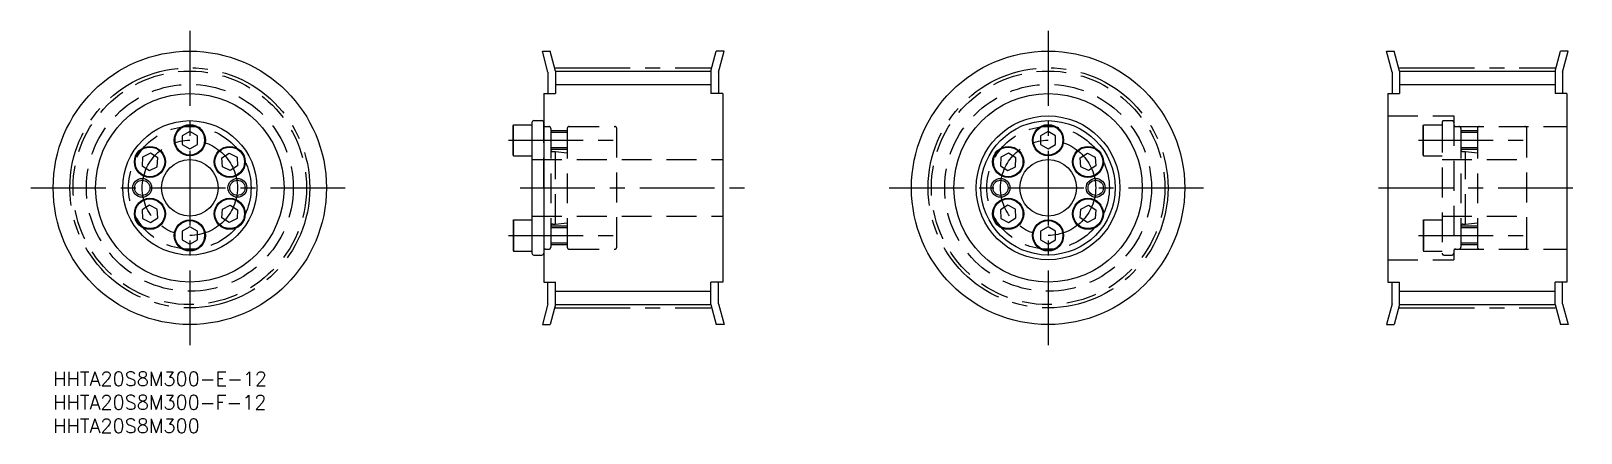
# Model space of a CAD drawing. Extents: x -5 to 324, y -13 to 72.
import ezdxf

# ---------------------------------------------------------------- set-up
doc = ezdxf.new("R2010")
doc.units = 0
doc.header["$LTSCALE"] = 0.5
doc.linetypes.add('CENTER', pattern=[50.8, 31.75, -6.35, 6.35, -6.35])
doc.linetypes.add('DASHED', pattern=[19.05, 12.7, -6.35])
for name, color, linetype in [('MSM_CENTER', 1, 'CENTER'), ('MSM_CONTINUOUS', 7, 'CONTINUOUS'), ('MSM_DASHED', 4, 'DASHED'), ('MSM_NARROW', 5, 'CONTINUOUS'), ('MSM_PART_NUMBER', 7, 'CONTINUOUS')]:
    doc.layers.add(name, color=color, linetype=linetype)
doc.styles.get("Standard").update_dxf_attribs({"font": 'txt.shx', "height": 3, "bigfont": 'bigfont.shx'})

# ---------------------------------------------------------------- blocks, each defined once
blk = doc.blocks.new('*U2')
at = {"layer": 'MSM_PART_NUMBER'}
blk.add_text('HHTA20S8M300-E-12', height=3, dxfattribs=at).set_placement((0, -3))
blk = doc.blocks.new('*U3')
at = {"layer": 'MSM_PART_NUMBER'}
blk.add_text('HHTA20S8M300-F-12', height=3, dxfattribs=at).set_placement((0, -8))
blk = doc.blocks.new('*U4')
at = {"layer": 'MSM_PART_NUMBER'}
blk.add_text('HHTA20S8M300', height=3, dxfattribs=at).set_placement((0, -13))

msp = doc.modelspace()

# ---------------------------------------------------------------- linework, layer by layer
at = {"layer": 'MSM_CENTER'}
for p, q in [((29, 72.27), (29, 5.61)), ((211.16, 72.27), (211.16, 5.61)), ((106.61, 64.46), (139.61, 64.46)), ((285.77, 64.46), (318.77, 64.46)), ((96.61, 49.1), (120.61, 49.1)), ((289.77, 49.1), (313.77, 49.1)), ((-4.71, 39), (62.15, 39)), ((99.11, 39), (147.11, 39)), ((177.45, 39), (244.31, 39)), ((281.27, 39), (324.27, 39)), ((96.61, 28.9), (120.61, 28.9)), ((289.77, 28.9), (313.77, 28.9)), ((106.61, 13.53), (139.61, 13.53)), ((285.77, 13.53), (318.77, 13.53))]:
    msp.add_line(p, q, dxfattribs=at)
for centre, radius in [((29, 39), 25.46), ((211.16, 39), 25.46), ((29, 39), 10.1), ((211.16, 39), 10.1)]:
    msp.add_circle(centre, radius, dxfattribs=at)
at = {"layer": 'MSM_CONTINUOUS'}
for p, q in [((105.01, 63.57), (103.82, 68)), ((103.82, 68), (105.48, 68)), ((106.61, 63.78), (105.48, 68)), ((139.61, 63.78), (140.74, 68)), ((142.39, 68), (140.74, 68)), ((141.21, 63.57), (142.39, 68)), ((284.17, 63.57), (282.98, 68)), ((282.98, 68), (284.63, 68)), ((285.77, 63.78), (284.63, 68)), ((318.77, 63.78), (319.9, 68)), ((321.55, 68), (319.9, 68)), ((320.37, 63.57), (321.55, 68)), ((105.01, 63.57), (105.01, 59)), ((106.61, 63.78), (139.61, 63.78)), ((106.61, 63.78), (106.61, 59)), ((139.61, 63.78), (139.61, 59)), ((141.21, 63.57), (141.21, 59)), ((284.17, 63.57), (284.17, 59)), ((285.77, 63.78), (318.77, 63.78)), ((285.77, 63.78), (285.77, 59)), ((318.77, 63.78), (318.77, 59)), ((320.37, 63.57), (320.37, 59)), ((104.11, 59), (104.11, 19)), ((104.11, 59), (106.61, 59)), ((142.11, 59), (139.61, 59)), ((142.11, 59), (142.11, 19)), ((283.27, 59), (283.27, 19)), ((283.27, 59), (285.77, 59)), ((321.27, 59), (318.77, 59)), ((321.27, 59), (321.27, 19)), ((101.61, 52.85), (101.61, 25.15)), ((102.01, 53.25), (103.71, 53.25)), ((29, 50.95), (27.4, 50.02)), ((27.4, 50.02), (27.4, 48.18)), ((30.6, 50.02), (29, 50.95)), ((29.8, 50.49), (29.8, 50.49)), ((30.2, 50.25), (30.2, 50.25)), ((30.6, 48.18), (30.6, 50.02)), ((97.61, 52.24), (97.7, 52.4)), ((97.61, 45.96), (97.61, 52.24)), ((97.7, 45.8), (97.7, 52.4)), ((97.7, 52.4), (101.61, 52.4)), ((211.16, 50.95), (209.56, 50.02)), ((209.56, 50.02), (209.56, 48.18)), ((212.76, 50.02), (211.16, 50.95)), ((211.96, 50.49), (211.96, 50.49)), ((212.36, 50.25), (212.36, 50.25)), ((212.76, 48.18), (212.76, 50.02)), ((20.63, 46.35), (18.98, 45.51)), ((22.18, 45.34), (20.63, 46.35)), ((27.4, 48.18), (29, 47.25)), ((29, 47.25), (30.6, 48.18)), ((35.82, 45.34), (37.37, 46.35)), ((37.37, 46.35), (39.02, 45.51)), ((202.78, 46.35), (201.14, 45.51)), ((204.33, 45.34), (202.78, 46.35)), ((209.56, 48.18), (211.16, 47.25)), ((211.16, 47.25), (212.76, 48.18)), ((217.98, 45.34), (219.53, 46.35)), ((219.53, 46.35), (221.18, 45.51)), ((18.98, 45.51), (18.88, 43.66)), ((18.88, 43.66), (20.43, 42.66)), ((20.43, 42.66), (22.08, 43.49)), ((22.08, 43.49), (22.18, 45.34)), ((35.92, 43.49), (35.82, 45.34)), ((37.57, 42.66), (35.92, 43.49)), ((39.12, 43.66), (37.57, 42.66)), ((39.02, 45.51), (39.12, 43.66)), ((97.61, 45.96), (97.7, 45.8)), ((97.7, 45.8), (101.61, 45.8)), ((201.14, 45.51), (201.04, 43.66)), ((201.04, 43.66), (202.59, 42.66)), ((202.59, 42.66), (204.24, 43.49)), ((204.24, 43.49), (204.33, 45.34)), ((218.08, 43.49), (217.98, 45.34)), ((219.72, 42.66), (218.08, 43.49)), ((221.27, 43.66), (219.72, 42.66)), ((221.18, 45.51), (221.27, 43.66)), ((20.43, 35.34), (18.88, 34.34)), ((18.88, 34.34), (18.98, 32.49)), ((22.08, 34.51), (20.43, 35.34)), ((22.18, 32.66), (22.08, 34.51)), ((35.82, 32.66), (35.92, 34.51)), ((35.92, 34.51), (37.57, 35.34)), ((37.57, 35.34), (39.12, 34.34)), ((39.12, 34.34), (39.02, 32.49)), ((202.59, 35.34), (201.04, 34.34)), ((201.04, 34.34), (201.14, 32.49)), ((204.24, 34.51), (202.59, 35.34)), ((204.33, 32.66), (204.24, 34.51)), ((217.98, 32.66), (218.08, 34.51)), ((218.08, 34.51), (219.72, 35.34)), ((219.72, 35.34), (221.27, 34.34)), ((221.27, 34.34), (221.18, 32.49)), ((18.98, 32.49), (20.63, 31.65)), ((20.63, 31.65), (22.18, 32.66)), ((29, 30.75), (27.4, 29.82)), ((27.4, 29.82), (27.4, 27.98)), ((30.6, 29.82), (29, 30.75)), ((30.6, 27.98), (30.6, 29.82)), ((37.37, 31.65), (35.82, 32.66)), ((39.02, 32.49), (37.37, 31.65)), ((97.61, 32.04), (97.7, 32.2)), ((97.61, 32.04), (97.61, 25.76)), ((97.7, 32.2), (97.7, 25.6)), ((97.7, 32.2), (101.61, 32.2)), ((201.14, 32.49), (202.78, 31.65)), ((202.78, 31.65), (204.33, 32.66)), ((211.16, 30.75), (209.56, 29.82)), ((209.56, 29.82), (209.56, 27.98)), ((212.76, 29.82), (211.16, 30.75)), ((212.76, 27.98), (212.76, 29.82)), ((219.53, 31.65), (217.98, 32.66)), ((221.18, 32.49), (219.53, 31.65)), ((27.4, 27.98), (29, 27.05)), ((29, 27.05), (30.6, 27.98)), ((209.56, 27.98), (211.16, 27.05)), ((211.16, 27.05), (212.76, 27.98)), ((97.61, 25.76), (97.7, 25.6)), ((97.7, 25.6), (101.61, 25.6)), ((102.01, 24.75), (103.71, 24.75)), ((104.11, 19), (106.61, 19)), ((105.01, 14.43), (105.01, 19)), ((106.61, 14.22), (106.61, 19)), ((142.11, 19), (139.61, 19)), ((139.61, 14.22), (139.61, 19)), ((141.21, 14.43), (141.21, 19)), ((283.27, 19), (285.77, 19)), ((284.17, 14.43), (284.17, 19)), ((285.77, 14.22), (285.77, 19)), ((321.27, 19), (318.77, 19)), ((318.77, 14.22), (318.77, 19)), ((320.37, 14.43), (320.37, 19)), ((105.01, 14.43), (103.82, 10)), ((106.61, 14.22), (105.48, 10)), ((106.61, 14.22), (139.61, 14.22)), ((139.61, 14.22), (140.74, 10)), ((141.21, 14.43), (142.39, 10)), ((284.17, 14.43), (282.98, 10)), ((285.77, 14.22), (284.63, 10)), ((285.77, 14.22), (318.77, 14.22)), ((318.77, 14.22), (319.9, 10)), ((320.37, 14.43), (321.55, 10)), ((103.82, 10), (105.48, 10)), ((142.39, 10), (140.74, 10)), ((282.98, 10), (284.63, 10)), ((321.55, 10), (319.9, 10))]:
    msp.add_line(p, q, dxfattribs=at)
for centre, radius in [((29, 39), 29), ((211.16, 39), 29), ((29, 39), 20), ((211.16, 39), 20), ((29, 39), 14.25), ((211.16, 39), 15.25), ((211.16, 39), 14.25), ((29, 49.1), 3.3), ((29, 49.1), 3.14), ((211.16, 49.1), 3.3), ((211.16, 49.1), 3.14), ((20.53, 44.5), 3.3), ((20.53, 44.5), 3.14), ((37.47, 44.5), 3.3), ((37.47, 44.5), 3.14), ((202.69, 44.5), 3.3), ((202.69, 44.5), 3.14), ((219.63, 44.5), 3.3), ((219.63, 44.5), 3.14), ((29, 39), 6), ((211.16, 39), 6), ((18.9, 39), 1.62), ((39.1, 39), 1.62), ((201.06, 39), 1.62), ((221.26, 39), 1.62), ((20.53, 33.5), 3.3), ((20.53, 33.5), 3.14), ((37.47, 33.5), 3.3), ((37.47, 33.5), 3.14), ((202.69, 33.5), 3.3), ((202.69, 33.5), 3.14), ((219.63, 33.5), 3.3), ((219.63, 33.5), 3.14), ((29, 28.9), 3.3), ((29, 28.9), 3.14), ((211.16, 28.9), 3.3), ((211.16, 28.9), 3.14)]:
    msp.add_circle(centre, radius, dxfattribs=at)
for centre, start, end in [((102.01, 52.85), 90, 180), ((103.71, 52.85), 0, 90), ((102.01, 25.15), 180, 270), ((103.71, 25.15), 270, 0)]:
    msp.add_arc(centre, 0.4, start, end, dxfattribs=at)
at = {"layer": 'MSM_DASHED'}
for p, q in [((104.11, 39), (104.11, 52.85)), ((283.27, 54.25), (297.27, 54.25)), ((294.77, 52.85), (294.77, 25.15)), ((295.17, 53.25), (296.87, 53.25)), ((297.27, 54.25), (297.27, 23.75)), ((104.52, 52), (105.21, 52)), ((105.61, 51.6), (105.61, 26.4)), ((109.11, 51.1), (105.61, 51.1)), ((109.11, 50.72), (105.61, 50.72)), ((109.11, 51.6), (109.11, 26.4)), ((109.51, 52), (119.21, 52)), ((119.61, 26.4), (119.61, 51.6)), ((290.77, 52.24), (290.86, 52.4)), ((290.77, 45.96), (290.77, 52.24)), ((290.86, 45.8), (290.86, 52.4)), ((290.86, 52.4), (294.77, 52.4)), ((297.27, 52), (321.27, 52)), ((297.68, 52), (298.37, 52)), ((298.77, 51.6), (298.77, 26.4)), ((302.27, 51.1), (298.77, 51.1)), ((302.27, 50.72), (298.77, 50.72)), ((302.27, 51.6), (302.27, 26.4)), ((312.77, 26.4), (312.77, 51.6)), ((109.11, 47.48), (105.61, 47.48)), ((109.11, 47.1), (105.61, 47.1)), ((106.02, 46.7), (106.61, 46.7)), ((106.61, 31.3), (106.61, 46.7)), ((106.61, 46.7), (109.11, 46.45)), ((302.27, 47.48), (298.77, 47.48)), ((302.27, 47.1), (298.77, 47.1)), ((299.18, 46.7), (299.77, 46.7)), ((299.77, 31.3), (299.77, 46.7)), ((299.77, 46.7), (302.27, 46.45)), ((101.61, 45), (142.11, 45)), ((290.77, 45.96), (290.86, 45.8)), ((290.86, 45.8), (294.77, 45.8)), ((294.77, 45), (312.77, 45)), ((101.61, 33), (142.11, 33)), ((294.77, 33), (312.77, 33)), ((109.11, 30.9), (105.61, 30.9)), ((109.11, 30.52), (105.61, 30.52)), ((106.02, 31.3), (106.61, 31.3)), ((106.61, 31.3), (109.11, 31.55)), ((290.77, 32.04), (290.86, 32.2)), ((290.77, 32.04), (290.77, 25.76)), ((290.86, 32.2), (290.86, 25.6)), ((290.86, 32.2), (294.77, 32.2)), ((302.27, 30.9), (298.77, 30.9)), ((302.27, 30.52), (298.77, 30.52)), ((299.18, 31.3), (299.77, 31.3)), ((299.77, 31.3), (302.27, 31.55)), ((109.11, 27.28), (105.61, 27.28)), ((109.11, 26.9), (105.61, 26.9)), ((302.27, 27.28), (298.77, 27.28)), ((302.27, 26.9), (298.77, 26.9)), ((104.52, 26), (105.21, 26)), ((109.51, 26), (119.21, 26)), ((283.27, 23.75), (297.27, 23.75)), ((290.77, 25.76), (290.86, 25.6)), ((290.86, 25.6), (294.77, 25.6)), ((295.17, 24.75), (296.87, 24.75)), ((297.27, 26), (321.27, 26)), ((297.68, 26), (298.37, 26))]:
    msp.add_line(p, q, dxfattribs=at)
for centre, radius in [((29, 39), 24.78), ((211.16, 39), 24.78), ((29, 39), 21.95), ((211.16, 39), 21.95), ((29, 39), 13), ((211.16, 39), 13)]:
    msp.add_circle(centre, radius, dxfattribs=at)
for centre, radius, start, end in [((295.17, 52.85), 0.4, 90, 180), ((296.87, 52.85), 0.4, 0, 90), ((104.52, 52.41), 0.41, 180, 270), ((105.21, 51.6), 0.4, 0, 90), ((109.51, 51.6), 0.4, 90, 180), ((119.21, 51.6), 0.4, 0, 90), ((297.68, 52.41), 0.41, 180, 270), ((298.37, 51.6), 0.4, 0, 90), ((302.67, 51.6), 0.4, 90, 180), ((312.37, 51.6), 0.4, 0, 90), ((106.02, 47.11), 0.41, 180, 270), ((299.18, 47.11), 0.41, 180, 270), ((106.02, 30.89), 0.41, 90, 180), ((299.18, 30.89), 0.41, 90, 180), ((105.21, 26.4), 0.4, 270, 0), ((109.51, 26.4), 0.4, 180, 270), ((119.21, 26.4), 0.4, 270, 0), ((298.37, 26.4), 0.4, 270, 0), ((302.67, 26.4), 0.4, 180, 270), ((312.37, 26.4), 0.4, 270, 0), ((104.52, 25.59), 0.41, 90, 180), ((295.17, 25.15), 0.4, 180, 270), ((296.87, 25.15), 0.4, 270, 0), ((297.68, 25.59), 0.41, 90, 180)]:
    msp.add_arc(centre, radius, start, end, dxfattribs=at)
at = {"layer": 'MSM_NARROW'}
for p, q in [((106.61, 60.95), (139.61, 60.95)), ((285.77, 60.95), (318.77, 60.95)), ((106.61, 17.05), (139.61, 17.05)), ((285.77, 17.05), (318.77, 17.05))]:
    msp.add_line(p, q, dxfattribs=at)
for centre in [(18.9, 39), (39.1, 39), (201.06, 39), (221.26, 39)]:
    msp.add_circle(centre, 2, dxfattribs=at)

# ---------------------------------------------------------------- block references
at = {"layer": 'MSM_CONTINUOUS'}
for name in ['*U2', '*U3', '*U4']:
    msp.add_blockref(name, (0, 0), dxfattribs=at)

doc.saveas('drawing.dxf')
